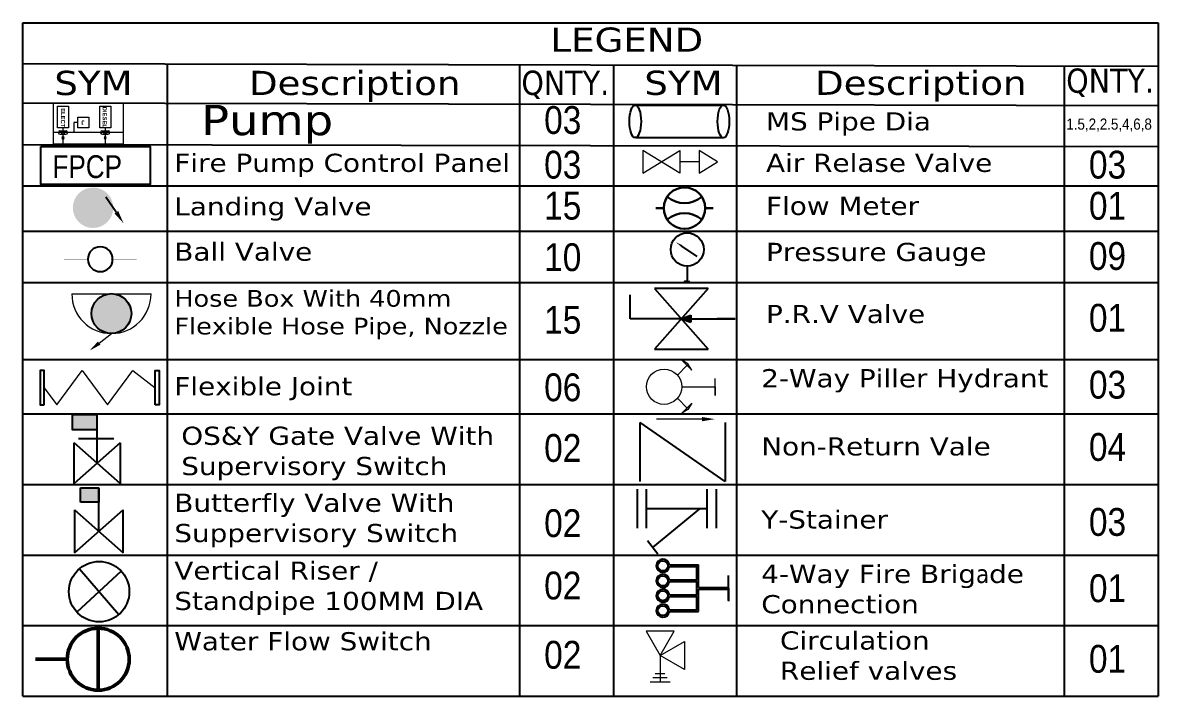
# Model space of a CAD drawing. Header units: inches. Extents: x -98933 to 1585249, y -3352739 to 192771.
# Drawn here: x 51171 to 51783, y 50477 to 50841 of the extents above; entities that cross this region are included whole.
import ezdxf

# ---------------------------------------------------------------- set-up
doc = ezdxf.new("R2010")
doc.units = ezdxf.units.IN
doc.header["$MEASUREMENT"] = 0
doc.linetypes.add('CONTINOUS', pattern=[0])
doc.layers.get('0').update_dxf_attribs({"lineweight": 0})
doc.layers.add('8', color=7, linetype='Continuous')
for name, color, linetype, lineweight in [('DIM', 7, 'Continuous', 0), ('FIRE SCH', 8, 'Continuous', 0), ('FPS- Butterfly Valve', 1, 'Continuous', 25), ('FPS- FBC-2', 1, 'Continuous', 25), ('FPS- Flexible Joint', 1, 'Continuous', 25), ('FPS- Hose Box', 1, 'Continuous', 25), ('FPS- Landing Valve', 1, 'Continuous', 25), ('FPS- Non Ruturn Valve', 1, 'Continuous', 25), ('FPS- OSY Valve', 1, 'Continuous', 25), ('FPS- Pillar Hydrant', 1, 'Continuous', 25), ('FPS- Pressure Gauge', 1, 'Continuous', 25), ('FPS- Pressure Relief Valve', 1, 'Continuous', 25), ('FPS- Riser', 1, 'Continuous', 25), ('FPS- Y-Strainer', 1, 'Continuous', 25), ('OHTDELIVERY', 7, 'Continuous', 0), ('pipe line', 1, 'Continuous', 25), ('Text', 7, 'Continuous', 0)]:
    doc.layers.add(name, color=color, linetype=linetype, lineweight=lineweight)
doc.styles.add('new', font='tahoma.ttf', dxfattribs={"width": 1.3})
doc.styles.get("Standard").update_dxf_attribs({"font": 'arialbd.ttf', "height": 24})
doc.styles.add('TX 5', font='ARIALN.TTF')
doc.styles.add('ZIA', font='ARIALN.TTF', dxfattribs={"width": 1.05, "height": 10})

# ---------------------------------------------------------------- blocks, each defined once
blk = doc.blocks.new('FPS- Pressure Relief Valve')
at = {"layer": 'FPS- Pressure Relief Valve', "ltscale": 15}
h = blk.add_hatch(color=256, dxfattribs=at)
h.paths.add_polyline_path([(-4331.85, -12011.46), (-4331.85, -12012.27), (-4334.03, -12011.46)])
h.paths.add_polyline_path([(-4331.85, -12010.65), (-4331.85, -12011.46), (-4334.03, -12011.46)])
for p, q in [((-4327.84, -12004.47), (-4340.22, -12004.47)), ((-4327.84, -12004.47), (-4340.22, -12018.46)), ((-4340.22, -12004.47), (-4327.84, -12018.46)), ((-4345.87, -12011.46), (-4345.87, -12005.91)), ((-4334.03, -12011.46), (-4345.87, -12011.46)), ((-4334.03, -12011.46), (-4331.85, -12010.65)), ((-4334.03, -12011.46), (-4321.57, -12011.46)), ((-4334.03, -12011.46), (-4331.85, -12012.27)), ((-4334.03, -12011.46), (-4331.85, -12012.27)), ((-4331.85, -12010.65), (-4331.85, -12012.27)), ((-4321.57, -12011.46), (-4325.71, -12011.46)), ((-4340.22, -12018.46), (-4327.84, -12018.46))]:
    blk.add_line(p, q, dxfattribs=at)
blk = doc.blocks.new('FPS- Pressure Gauge')
at = {"layer": 'FPS- Pressure Gauge', "color": 7}
blk.add_lwpolyline([(-4336.3, -11954.31), (-4331.7, -11957.45)], dxfattribs=at)
at = {"layer": 'FPS- Pressure Gauge', "color": 1}
for points in [[(-4334.6, -11960.37), (-4334.6, -11965.05)], [(-4334.6, -11965.05), (-4335.45, -11965.05), (-4333.83, -11965.05)]]:
    blk.add_lwpolyline(points, dxfattribs=at)
blk.add_circle((-4334.6, -11955.37), 5.01, dxfattribs=at)
at = {"layer": 'FPS- Pressure Gauge', "color": 7}
blk.add_solid([(-4336.49, -11954.57), (-4337.91, -11953.21), (-4336.12, -11954.04)], dxfattribs=at)
blk = doc.blocks.new('FPS- Non Ruturn Valve')
at = {"layer": 'FPS- Non Ruturn Valve', "color": 1, "ltscale": 2}
for p, q in [((-4341.32, -11946.47), (-4341.32, -11935.64)), ((-4325.74, -11946.47), (-4341.32, -11935.64)), ((-4325.74, -11935.64), (-4325.74, -11946.47))]:
    blk.add_line(p, q, dxfattribs=at)
at = {"layer": 'FPS- Non Ruturn Valve', "color": 7, "lineweight": 5}
blk.add_lwpolyline([(-4330.01, -11935.05), (-4338.35, -11935.05)], dxfattribs=at)
blk.add_solid([(-4330.01, -11934.65), (-4327.64, -11935.05), (-4330.01, -11935.44)], dxfattribs=at)
blk = doc.blocks.new('FPS- Y-Strainer')
at = {"layer": 'FPS- Y-Strainer', "color": 1, "linetype": 'Continuous'}
for p, q in [((-4339.07, -11925.71), (-4328.32, -11916.87)), ((-4327.1, -11918.41), (-4329.53, -11915.33)), ((-4343.02, -11921.2), (-4343.02, -11930.22)), ((-4340.9, -11921.2), (-4340.9, -11930.22)), ((-4326.91, -11921.2), (-4326.91, -11930.22)), ((-4324.8, -11921.2), (-4324.8, -11930.22)), ((-4340.9, -11925.71), (-4326.91, -11925.71))]:
    blk.add_line(p, q, dxfattribs=at)
blk = doc.blocks.new('FLOW MITER')
at = {"color": 1, "lineweight": 30}
for p, q in [((-163218.728, -135017.19), (-163219.314, -135017.19)), ((-163215.041, -135017.19), (-163215.627, -135017.19))]:
    blk.add_line(p, q, dxfattribs=at)
blk.add_circle((-163217.177, -135017.19), 1.55, dxfattribs=at)
for centre, start, end in [((-163217.177, -135014.827), 229.39849, 310.60151), ((-163217.177, -135019.553), 49.39849, 130.60151)]:
    blk.add_arc(centre, 1.992, start, end, dxfattribs=at)
blk = doc.blocks.new('FPS- Pillar Hydrant')
at = {"layer": 'FPS- Pillar Hydrant', "lineweight": 0}
for p, q in [((-4332.24, -11785.1), (-4333.39, -11783.95)), ((-4333.39, -11783.95), (-4331.04, -11786.3)), ((-4333.39, -11783.95), (-4331.04, -11786.3)), ((-4331.95, -11784.81), (-4333.39, -11783.95)), ((-4332.11, -11785.13), (-4334.44, -11787.46)), ((-4331.04, -11786.3), (-4331.95, -11784.81)), ((-4325.55, -11792.25), (-4325.55, -11788.24)), ((-4333.42, -11790.19), (-4325.55, -11790.19)), ((-4325.55, -11790.19), (-4325.55, -11792.25)), ((-4332.11, -11795.24), (-4334.44, -11792.92)), ((-4333.39, -11796.43), (-4331.04, -11794.08)), ((-4333.39, -11796.43), (-4331.04, -11794.08)), ((-4332.24, -11795.27), (-4333.39, -11796.43)), ((-4331.04, -11794.08), (-4331.95, -11795.56)), ((-4331.95, -11795.56), (-4333.39, -11796.43))]:
    blk.add_line(p, q, dxfattribs=at)
blk.add_circle((-4337.58, -11790.19), 4.16, dxfattribs=at)
blk = doc.blocks.new('A$C3D6C2CD6')
at = {"layer": 'pipe line', "color": 1, "lineweight": 0}
for p, q in [((133, 872), (0, 657)), ((266, 657), (133, 872)), ((0, 657), (266, 657)), ((133, 657), (133, 431)), ((266, 0), (0, 431)), ((266, 431), (0, 0)), ((0, 431), (266, 431)), ((0, 0), (266, 0))]:
    blk.add_line(p, q, dxfattribs=at)
blk = doc.blocks.new('FPS- Hose Box')
at = {"layer": 'FPS- Hose Box'}
blk.add_hatch(color=1, dxfattribs=at).paths.add_polyline_path([(-4357.16, -12025.03, -1), (-4357.15, -12009.48, -1)])
at = {"layer": 'FPS- Hose Box', "color": 1, "lineweight": 0}
blk.add_line((-4349.44, -12001.7), (-4349.45, -12032.6), dxfattribs=at)
blk.add_line((-4349.44, -12001.7), (-4349.45, -12032.6), dxfattribs=at)
at = {"layer": 'FPS- Hose Box', "color": 1, "lineweight": 0, "ltscale": 10}
blk.add_lwpolyline([(-4368.62, -12012.36), (-4364.89, -12017.15)], dxfattribs=at)
at = {"layer": 'FPS- Hose Box', "color": 1}
blk.add_circle((-4357.12, -12017.15), 7.77, dxfattribs=at)
at = {"layer": 'FPS- Hose Box', "color": 1, "lineweight": 0}
blk.add_arc((-4349.44, -12017.15), 15.45, 89.9811, 269.9811, dxfattribs=at)
at = {"layer": 'FPS- Hose Box', "color": 1, "lineweight": 0, "ltscale": 10}
blk.add_solid([(-4368, -12011.87), (-4371.56, -12008.59), (-4369.25, -12012.85)], dxfattribs=at)
blk = doc.blocks.new('FPS- Butterfly Valve')
at = {"layer": 'FPS- Butterfly Valve'}
h = blk.add_hatch(color=5, dxfattribs=at)
h.dxf.hatch_style = 1
h.paths.add_polyline_path([(-4333.69, -11862.12), (-4333.69, -11865.64), (-4338.21, -11865.64), (-4338.21, -11862.12)])
at = {"layer": 'FPS- Butterfly Valve', "color": 4}
for p, q in [((-4338.21, -11865.64), (-4338.21, -11862.12)), ((-4338.21, -11862.12), (-4333.69, -11862.12)), ((-4333.69, -11862.12), (-4333.69, -11865.64)), ((-4333.69, -11865.64), (-4338.21, -11865.64))]:
    blk.add_line(p, q, dxfattribs=at)
at = {"layer": 'FPS- Butterfly Valve', "color": 1, "ltscale": 2}
for p, q in [((-4333.69, -11872.71), (-4333.69, -11862.12)), ((-4339.63, -11867.44), (-4339.63, -11877.97)), ((-4339.63, -11867.44), (-4327.75, -11877.97)), ((-4339.63, -11877.97), (-4327.75, -11867.44)), ((-4327.75, -11877.97), (-4327.75, -11867.44))]:
    blk.add_line(p, q, dxfattribs=at)
blk = doc.blocks.new('FPS- OSY Valve')
at = {"lineweight": -2}
h = blk.add_hatch(color=5, dxfattribs=at)
h.dxf.hatch_style = 1
h.paths.add_polyline_path([(-4338.77, -11843.67), (-4338.77, -11846.83), (-4333.36, -11846.83), (-4333.36, -11843.67)])
blk.add_lwpolyline([(-4333.36, -11843.67), (-4338.77, -11843.67), (-4338.77, -11846.83), (-4333.36, -11846.83)], close=True, dxfattribs=at)
at = {"layer": 'FPS- OSY Valve', "color": 1, "ltscale": 2}
for p, q in [((-4333.36, -11854.08), (-4333.36, -11843.66)), ((-4338.34, -11858.48), (-4338.34, -11849.67)), ((-4328.38, -11849.67), (-4338.34, -11858.48)), ((-4328.38, -11858.48), (-4338.34, -11849.67)), ((-4329.73, -11848.86), (-4337.38, -11848.86)), ((-4328.38, -11849.67), (-4328.38, -11858.48))]:
    blk.add_line(p, q, dxfattribs=at)
blk = doc.blocks.new('FPS- Landing Valve')
at = {"layer": 'FPS- Landing Valve'}
blk.add_hatch(color=256, dxfattribs=at).paths.add_polyline_path([(-4327.92, -11820.59, -1), (-4339.41, -11820.59, -1)])
blk.add_line((-4327.05, -11821.85), (-4330, -11817.59), dxfattribs=at)
blk.add_solid([(-4326.52, -11821.51), (-4324.99, -11825.03), (-4327.58, -11822.19)], dxfattribs=at)
blk = doc.blocks.new('FPS- Flexible Joint')
at = {"layer": 'FPS- Flexible Joint', "color": 1}
for points in [[(-4344.79, -11808.38), (-4344.79, -11801.69), (-4345.57, -11801.69), (-4345.57, -11808.38)], [(-4323.19, -11808.38), (-4323.19, -11801.69), (-4322.41, -11801.69), (-4322.41, -11808.38)]]:
    blk.add_lwpolyline(points, close=True, dxfattribs=at)
at = {"layer": 'FPS- Flexible Joint', "color": 1, "lineweight": 5}
blk.add_lwpolyline([(-4344.79, -11805.04), (-4342.33, -11808.38), (-4337.41, -11801.69), (-4332.48, -11808.38), (-4327.56, -11801.69), (-4323.19, -11805.04)], dxfattribs=at)
blk = doc.blocks.new('FPS- FBC-2')
at = {"lineweight": -2, "true_color": 0xed1f24}
h = blk.add_hatch(color=240, dxfattribs=at)
h.dxf.hatch_style = 1
h.paths.add_polyline_path([(-4334.74, -11771.09), (-4339.69, -11771.09, 16.474806), (-4339.69, -11771.36), (-4335.01, -11771.36), (-4335.01, -11773.64), (-4339.69, -11773.64, 16.474806), (-4339.69, -11773.91), (-4335.01, -11773.91), (-4335.01, -11776.2), (-4339.69, -11776.2, 16.474806), (-4339.69, -11776.47), (-4335.01, -11776.47), (-4335.01, -11778.75), (-4339.69, -11778.75, 16.474806), (-4339.69, -11779.02), (-4334.74, -11779.02), (-4334.74, -11775.19), (-4329.62, -11775.19), (-4329.62, -11775.05), (-4329.62, -11774.92), (-4334.74, -11774.92)])
h.paths.add_polyline_path([(-4339.95, -11771.22, -1), (-4341.65, -11771.22, -1)], flags=16)
h.paths.add_polyline_path([(-4339.95, -11773.78, -1), (-4341.65, -11773.78, -1)], flags=16)
h.paths.add_polyline_path([(-4339.95, -11776.33, -1), (-4341.65, -11776.33, -1)], flags=16)
h.paths.add_polyline_path([(-4339.95, -11778.88, -1), (-4341.65, -11778.88, -1)], flags=16)
at = {"layer": 'FPS- FBC-2', "color": 1}
for p, q in [((-4339.69, -11771.09), (-4334.74, -11771.09)), ((-4339.69, -11771.36), (-4335.01, -11771.36)), ((-4335.01, -11773.64), (-4335.01, -11771.36)), ((-4334.74, -11774.92), (-4334.74, -11771.09)), ((-4339.69, -11773.64), (-4335.01, -11773.64)), ((-4339.69, -11773.91), (-4335.01, -11773.91)), ((-4335.01, -11776.2), (-4335.01, -11773.91)), ((-4329.62, -11777.12), (-4329.62, -11772.86)), ((-4334.74, -11774.92), (-4329.62, -11774.92)), ((-4334.74, -11775.19), (-4329.62, -11775.19)), ((-4334.74, -11779.02), (-4334.74, -11775.19)), ((-4329.62, -11775.05), (-4329.62, -11777.24)), ((-4339.69, -11776.2), (-4335.01, -11776.2)), ((-4339.69, -11776.47), (-4335.01, -11776.47)), ((-4335.01, -11778.75), (-4335.01, -11776.47)), ((-4339.69, -11778.75), (-4335.01, -11778.75)), ((-4339.69, -11779.02), (-4334.74, -11779.02))]:
    blk.add_line(p, q, dxfattribs=at)
for centre in [(-4340.8, -11771.22), (-4340.8, -11773.78), (-4340.8, -11776.33), (-4340.8, -11778.88)]:
    blk.add_circle(centre, 0.849, dxfattribs=at)
for centre in [(-4340.8, -11771.22), (-4340.8, -11773.78), (-4340.8, -11776.33), (-4340.8, -11778.88)]:
    blk.add_arc(centre, 1.12, 6.947, 353.053, dxfattribs=at)
blk = doc.blocks.new('FPS- Riser')
at = {"layer": 'FPS- Riser'}
for p, q in [((-4337.14, -11756.34), (-4330.43, -11764.15)), ((-4330.01, -11756.75), (-4337.56, -11763.74))]:
    blk.add_line(p, q, dxfattribs=at)
blk.add_circle((-4333.78, -11760.24), 5.15, dxfattribs=at)
blk = doc.blocks.new('ball.v')
at = {"color": 7, "linetype": 'ByBlock', "lineweight": 13, "const_width": 1}
for points in [[(387146, 646537), (387146, 646995), (387395, 646995)], [(386990, 646537), (386990, 646888)], [(387302, 646537), (387302, 646888)], [(386990, 646713), (386687, 646713)], [(387302, 646713), (387601, 646713)]]:
    blk.add_lwpolyline(points, dxfattribs=at)
at = {"color": 7, "linetype": 'CONTINOUS'}
blk.add_circle((387146, 646713), 156, dxfattribs=at)
blk = doc.blocks.new('FPS- Fire Pump-2')
at = {"layer": 'OHTDELIVERY'}
for p, q in [((-4383.48, -11919.58), (-4383.48, -11900.37)), ((-4383.48, -11900.37), (-4350.35, -11900.37)), ((-4350.35, -11919.58), (-4350.35, -11900.37)), ((-4371.96, -11909.46), (-4373.84, -11909.46)), ((-4373.84, -11909.46), (-4373.84, -11914.19)), ((-4350.35, -11914.19), (-4383.48, -11914.19)), ((-4380.47, -11913.41), (-4377.44, -11913.41)), ((-4380.28, -11914.96), (-4377.64, -11914.96)), ((-4378.96, -11912.01), (-4378.96, -11916.36)), ((-4360.55, -11913.41), (-4357.53, -11913.41)), ((-4360.36, -11914.96), (-4357.72, -11914.96)), ((-4359.04, -11912.01), (-4359.04, -11916.36)), ((-4359.04, -11912.01), (-4359.04, -11916.36)), ((-4383.48, -11919.58), (-4350.35, -11919.58)), ((-4378.42, -11916.36), (-4379.49, -11916.36)), ((-4379.49, -11916.36), (-4378.42, -11917.11)), ((-4378.42, -11916.36), (-4379.49, -11917.11)), ((-4378.42, -11917.11), (-4379.49, -11917.11)), ((-4378.96, -11917.11), (-4378.96, -11919.58)), ((-4358.51, -11916.36), (-4359.57, -11916.36)), ((-4359.57, -11916.36), (-4358.51, -11917.11)), ((-4358.51, -11916.36), (-4359.57, -11917.11)), ((-4358.51, -11917.11), (-4359.57, -11917.11)), ((-4359.04, -11917.11), (-4359.04, -11919.58))]:
    blk.add_line(p, q, dxfattribs=at)
for points in [[(-4381.56, -11901.82), (-4376.35, -11901.82), (-4376.35, -11912.01), (-4381.56, -11912.01)], [(-4361.65, -11901.82), (-4356.43, -11901.82), (-4356.43, -11912.01), (-4361.65, -11912.01)], [(-4371.96, -11906.92), (-4366.74, -11906.92), (-4366.74, -11912.01), (-4371.96, -11912.01)]]:
    blk.add_lwpolyline(points, close=True, dxfattribs=at)
for centre in [(-4378.96, -11914.19), (-4359.04, -11914.19)]:
    blk.add_circle(centre, 0.777, dxfattribs=at)
for centre, start, end in [((-4380.37, -11914.19), 97.2169, 277.2169), ((-4377.54, -11914.19), 262.7831, 82.7831), ((-4360.46, -11914.19), 97.2169, 277.2169), ((-4357.62, -11914.19), 262.7831, 82.7831)]:
    blk.add_arc(centre, 0.783, start, end, dxfattribs=at)
at = {"layer": 'OHTDELIVERY', "char_height": 2, "attachment_point": 1}
for s, insert, rotation in [('ELECT', (-4377.98, -11902.67), 270), ('DIESEL', (-4358.27, -11901.97), 270), ('J', (-4368.76, -11910.48), 180)]:
    blk.add_mtext_dynamic_manual_height_columns(s, width=1.5931, gutter_width=35, heights=[0], dxfattribs=dict(at, insert=insert, rotation=rotation))
blk = doc.blocks.new('sswy')
at = {"color": 1, "lineweight": 50}
for p, q in [((-252678.3, 148551), (-252678.3, 148476.4)), ((-252715.6, 148513.7), (-252753.9, 148513.7))]:
    blk.add_line(p, q, dxfattribs=at)
blk.add_circle((-252678.3, 148513.7), 37.3, dxfattribs=at)
blk = doc.blocks.new('P.R.V')
at = {"layer": 'FIRE SCH', "color": 1}
for p, q in [((145871.8, 36731.9), (145941.7, 36731.9)), ((145881.8, 36717.1), (145931.7, 36717.1)), ((145889.9, 36702.4), (145923.5, 36702.4)), ((145906.7, 36638.4), (145906.7, 36731.9)), ((145857.5, 36553.1), (145956, 36553.1))]:
    blk.add_line(p, q, dxfattribs=at)
blk.add_lwpolyline([(145821.4, 36589.2), (145821.4, 36687.7), (145906.7, 36638.4)], close=True, dxfattribs=at)
blk.add_lwpolyline([(145956, 36553.1), (145906.7, 36638.4), (145857.5, 36553.1)], dxfattribs=at)

msp = doc.modelspace()

# ---------------------------------------------------------------- linework, layer by layer
at = {"layer": '8', "color": 7, "lineweight": -3}
for p, q in [((51170.71, 50477.43), (51170.71, 50840.7)), ((51170.71, 50840.7), (51783.31, 50840.7)), ((51783.31, 50840.7, 20.28), (51783.31, 50477.43, -7.31)), ((51170.6, 50818.66), (51783.31, 50817.25, 18.5)), ((51248.6, 50818.48, 29.76), (51248.6, 50477.43, 1.23)), ((51438.63, 50818.04, 29.71), (51438.63, 50477.43, 1.23)), ((51489.38, 50817.93, 20.87), (51489.38, 50477.43, -7.6)), ((51555.69, 50817.78, 29.69), (51555.69, 50477.43, 1.23)), ((51732.56, 50817.37, 29.58), (51732.56, 50477.43, 1.55)), ((51170.71, 50797.43), (51783.31, 50796.14, 16.89)), ((51170.71, 50775.07), (51783.31, 50773.91, 15.2)), ((51170.71, 50752.71), (51427.87, 50752.71)), ((51170.71, 50752.71), (51783.31, 50752.71)), ((51170.64, 50728.21), (51783.31, 50728.21)), ((51170.71, 50700.52), (51783.31, 50700.52)), ((51170.71, 50659.14), (51783.31, 50659.14)), ((51170.71, 50629.77), (51783.31, 50629.77)), ((51170.71, 50591.69), (51783.31, 50591.69)), ((51170.71, 50553.6), (51783.31, 50553.6)), ((51170.71, 50515.52), (51783.31, 50515.52)), ((51170.71, 50477.43, -7.6), (51783.31, 50477.43, -7.6))]:
    msp.add_line(p, q, dxfattribs=at)
at = {"layer": '8', "color": 1, "lineweight": -3}
for p, q in [((51501.07, 50796.25), (51548.67, 50796.23)), ((51501.48, 50778.71), (51548.85, 50778.71))]:
    msp.add_line(p, q, dxfattribs=at)
at = {"layer": '8', "color": 7, "lineweight": -3}
msp.add_lwpolyline([(51180.29, 50773.88), (51239.44, 50773.88), (51239.44, 50753.53), (51180.29, 50753.53)], close=True, dxfattribs=at)
at = {"layer": '8', "color": 1, "lineweight": -3}
for centre in [(51501.07, 50787.48), (51548.67, 50787.46)]:
    msp.add_ellipse(centre, major_axis=(0, -8.77), ratio=0.357077, dxfattribs=at)

# ---------------------------------------------------------------- block references
at = {"layer": '8', "color": 7, "xscale": 1.143138226063456, "yscale": 1.143138226063456, "zscale": 1.143138226071932}
msp.add_blockref('FPS- Fire Pump-2', (56198.09, 64401.04), dxfattribs=at)
at = {"layer": '8', "color": 7, "lineweight": -3}
for name, p, xscale, yscale, zscale, rotation in [('A$C3D6C2CD6', (51505.21, 50771.74), 0.04611154044960131, 0.04611154044960131, 0.04611154033800721, 270), ('FPS- Hose Box', (34590.26, 56712.81), 1.383708102383935, 1.383708102815035, 1.383708103374808, 90), ('FPS- Y-Strainer', (41369.4, 22637.05), 2.342968425393337, 2.342968426106381, 2.34296842705735, 180)]:
    msp.add_blockref(name, p, dxfattribs=dict(at, xscale=xscale, yscale=yscale, zscale=zscale, rotation=rotation))
for name, p, xscale, yscale, zscale in [('FPS- Landing Valve', (59440.15, 73193.6), 1.899455522492644, 1.899455523079268, 1.899455523848962), ('FLOW MITER', (1229471.95, 1025164.66), 7.217036174872192, 7.217036174878558, 7.217036174773775), ('FPS- Pressure Gauge', (59244.17, 71997.41), 1.779871641061618, 1.779871641610953, 1.779871642339894), ('FPS- Pressure Relief Valve', (61645.63, 78727.12), 2.334942126050009, 2.33494212675032, 2.334942127714281), ('FPS- Flexible Joint', (63206.09, 83313.31), 2.767416204776964, 2.76741620563007, 2.767416206746175), ('FPS- Pillar Hydrant', (61444.13, 77628.71), 2.288710238412023, 2.288710237849045, 2.288710238817402), ('FPS- OSY Valve', (62039.52, 80225.75), 2.498935906041879, 2.498935906807674, 2.498935907820375), ('FPS- Non Ruturn Valve', (64269.17, 85721.1), 2.940431475406513, 2.940431476308731, 2.940431477500924), ('FPS- Butterfly Valve', (60779.27, 76777.97), 2.207713318464812, 2.207713319140566, 2.207713320041061), ('FPS- Riser', (64921.62, 87737.11), 3.163476731264382, 3.163476732225718, 3.163476733508587), ('FPS- FBC-2', (65248.02, 87785.81), 3.163476731264382, 3.163476732225718, 3.163476733508587)]:
    msp.add_blockref(name, p, dxfattribs=dict(at, xscale=xscale, yscale=yscale, zscale=zscale))
at = {"layer": '8', "color": 7, "linetype": 'Continuous', "lineweight": 9, "xscale": -0.04298219234624412, "yscale": 0.04298219220436295, "zscale": 0.04298219228966878}
msp.add_blockref('ball.v', (67852.8, 22916.03), dxfattribs=at)
at = {"layer": '8', "color": 7, "lineweight": -2, "xscale": 0.4482412997604115, "yscale": 0.4482412997604115, "zscale": 0.4482412997604115}
msp.add_blockref('sswy', (164472.19, -16072.57), dxfattribs=at)
at = {"layer": 'DIM', "linetype": 'ByBlock', "lineweight": 5, "xscale": 0.1539608679304365, "yscale": 0.1539608678840523, "zscale": 0.153960867927224, "rotation": 180}
msp.add_blockref('P.R.V', (73978.42, 56140.33, 7736860.89), dxfattribs=at)

# ---------------------------------------------------------------- texts
at = {"layer": '8', "color": 7, "lineweight": -3, "style": 'TX 5'}
msp.add_text('FPCP', height=12.279, dxfattribs=at).set_placement((51186.68, 50756.93, 73.76))
at = {"layer": '8', "color": 7, "ltscale": 100000, "attachment_point": 1, "style": 'new'}
for s, insert, char_height, width in [('{\\C256;LEGEND}', (51455.34, 50838.1, 4.31), 13.0589, 134.4126), ('{\\C256;SYM}', (51187.67, 50814.76, 4.31), 13.0589, 134.4126), ('{\\C256;Description}', (51292.71, 50814.76, 4.31), 13.0589, 134.4126), ('{\\W1;\\C256;QNTY.}', (51439.68, 50814.85, 42.92), 13.0589, 46.125), ('{\\C256;SYM}', (51505.98, 50814.85, 34.08), 13.0589, 46.125), ('{\\C256;Description}', (51598.15, 50814.85, 34.08), 13.0589, 134.4126), ('{\\W1;\\C256;QNTY.}', (51733.62, 50816, 42.92), 13.0589, 46.125), ('{\\C256;Pump}', (51266.88, 50796.4, 29.77), 16.3236, 79.3035), ('{\\C256;MS Pipe Dia}', (51571.67, 50792.4, 31.23), 9.7942, 185.6837), ('{\\C256;Fire Pump Control Panel}', (51252.41, 50770.04, 29.77), 9.7942, 185.6837), ('{\\C256;Air Relase Valve}', (51571.67, 50770.04, 4.31), 9.7942, 185.6837), ('{\\C256;Landing Valve}', (51252.41, 50746.54, 29.77), 9.7942, 185.6837), ('{\\C256;Flow Meter}', (51571.67, 50746.81, 4.31), 9.7942, 185.6837), ('{\\C256;Ball Valve}', (51252.41, 50722.13, 5.91), 9.7942, 185.6837), ('{\\C256;Pressure Gauge}', (51571.67, 50721.99, 4.31), 9.7942, 185.6837), ('{\\C256;Hose Box With 40mm Flexible Hose Pipe, Nozzle}', (51252.41, 50696.54, 5.91), 8.978, 185.1957), ('{\\C256;P.R.V Valve}', (51571.67, 50688.5, 4.31), 9.7942, 185.6837), ('{\\C256;2-Way Piller Hydrant}', (51569.08, 50653.88, 5.91), 9.7942, 185.6837), ('{\\C256;Flexible Joint}', (51252.41, 50649.56, 5.91), 9.7942, 185.6837), ('{\\C256;OS&Y Gate Valve With Supervisory Switch}', (51256.15, 50622.83, 5.91), 9.7942, 185.6837), ('{\\C256;Non-Return Vale}', (51569.08, 50617.12, 5.91), 9.7942, 185.6837), ('{\\C256;Butterfly Valve With Suppervisory Switch}', (51252.41, 50586.69, 5.91), 9.7942, 185.6837), ('{\\C256;Y-Stainer}', (51569.08, 50577.68, 5.91), 9.7942, 159.3873), ('{\\C256;Vertical Riser / Standpipe 100MM DIA}', (51252.41, 50550.1, 5.91), 9.7942, 185.6837), ('{\\C256;4-Way Fire Brig\\W1;a\\W1.3;de Connection}', (51569.08, 50548.34, 5.91), 9.7942, 185.6837), ('{\\C256;Water Flow Switch}', (51252.41, 50512.02, 7.14), 9.7942, 185.6837), ('\\pi-8,l8,t8;Circulation \\PRelief valves', (51579.18, 50512.43, 1166550.89), 9.7942, 185.6837)]:
    msp.add_mtext(s, dxfattribs=dict(at, insert=insert, char_height=char_height, width=width))
at = {"layer": 'Text', "lineweight": -2, "ltscale": 10, "attachment_point": 1, "style": 'ZIA'}
for s, insert, char_height, width in [('{\\C6;03}', (51451.95, 50795.72, 2.85), 14.991, 24.7642), ('{\\C6;1.5,2,2.5,4,6,8}', (51733.69, 50789.03, 1.56), 6, 52.104), ('{\\C6;03}', (51451.95, 50771.63, 2.85), 14.991, 24.7642), ('{\\C6;03}', (51745.89, 50771.65, -5.06), 14.991, 24.7642), ('{\\C6;15}', (51451.95, 50749.52, 2.85), 14.991, 24.7642), ('{\\C6;01}', (51745.89, 50749.46, -5.06), 14.991, 24.7642), ('{\\C6;10}', (51451.95, 50721.75, 2.85), 14.991, 24.7642), ('{\\C6;09}', (51745.89, 50722.39, -5.06), 14.991, 24.7642), ('{\\C6;15}', (51451.95, 50687.98, 2.85), 14.991, 24.7642), ('{\\C6;01}', (51745.89, 50689.05, -5.06), 14.991, 24.7642), ('{\\C6;03}', (51745.89, 50652.97, -5.06), 14.991, 24.7642), ('{\\C6;06}', (51451.95, 50651.58, 2.85), 14.991, 24.7642), ('{\\C6;02}', (51451.95, 50618.86, 2.85), 14.991, 24.7642), ('{\\C6;04}', (51745.89, 50619.39, -5.06), 14.991, 24.7642), ('{\\C6;02}', (51451.95, 50578.3, 2.85), 14.991, 24.7642), ('{\\C6;03}', (51745.89, 50578.96, -5.06), 14.991, 24.7642), ('{\\C6;02}', (51451.95, 50544.66, 2.85), 14.991, 24.7642), ('{\\C6;01}', (51745.89, 50543.2, -5.06), 14.991, 24.7642), ('{\\C6;02}', (51451.95, 50507.3, 2.85), 14.991, 24.7642), ('{\\C6;01}', (51745.89, 50505.12, -12.66), 14.991, 24.7642)]:
    msp.add_mtext(s, dxfattribs=dict(at, insert=insert, char_height=char_height, width=width))

doc.saveas('drawing.dxf')
